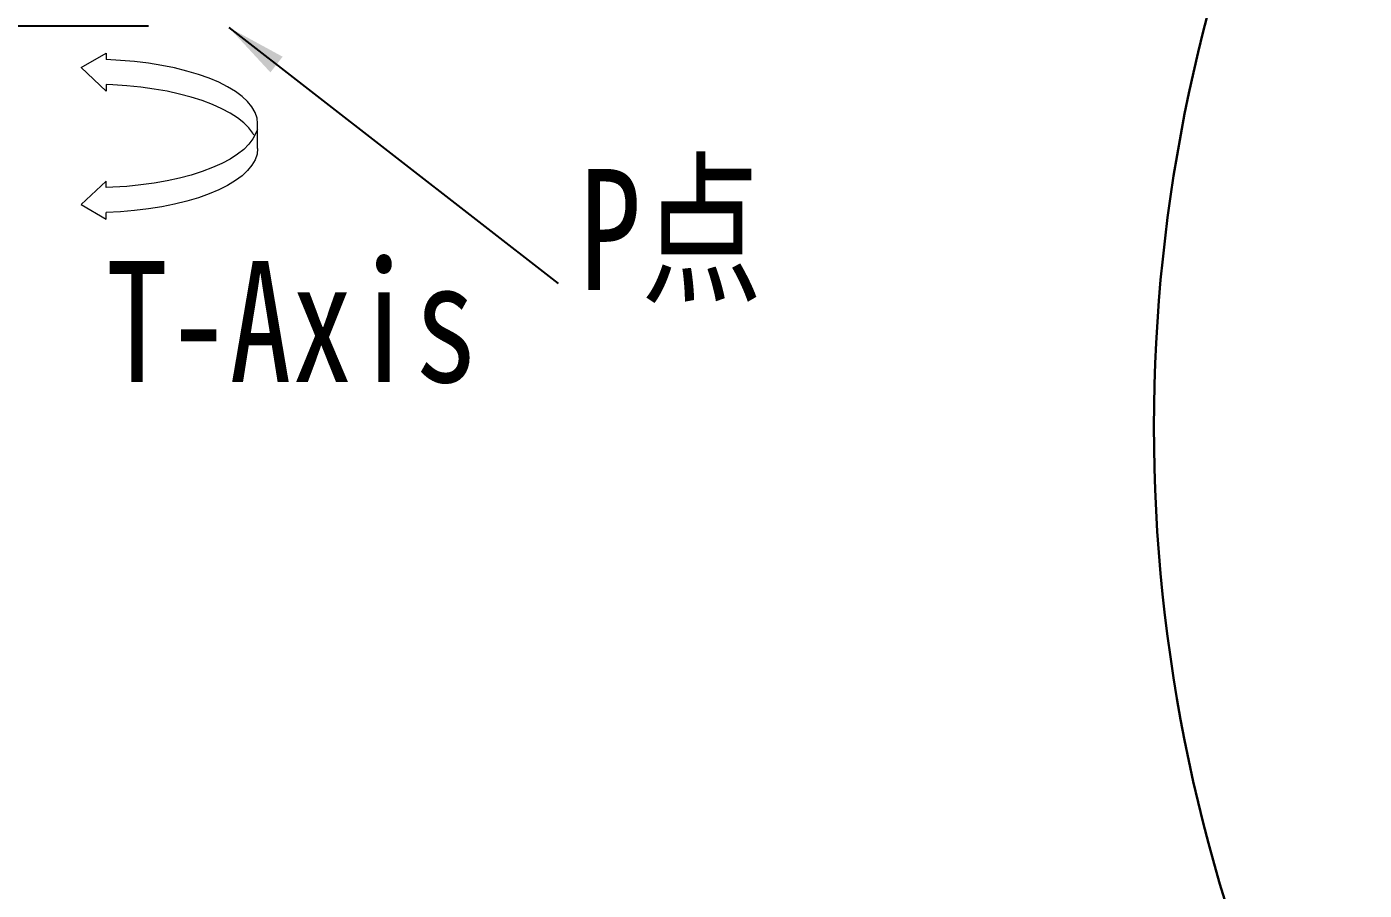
# Model space of a CAD drawing. Header units: millimetres. Extents: x 8 to 22425, y -1213 to 4973.
# Drawn here: x 1373 to 2036, y 3666 to 4094 of the extents above; entities that cross this region are included whole.
import ezdxf

# ---------------------------------------------------------------- set-up
doc = ezdxf.new("R2010")
doc.units = ezdxf.units.MM
doc.header["$PDSIZE"] = -1
doc.linetypes.add('CENTERX2', pattern=[20.32, 12.7, -2.54, 2.54, -2.54])
doc.layers.add('中心线层', color=1, linetype='CENTERX2')
doc.layers.add('文字层', color=7, linetype='Continuous', lineweight=25)
doc.layers.add('标注层', color=161, linetype='Continuous', lineweight=25)
doc.styles.get("Standard").update_dxf_attribs({"font": 'hyswlongfangsong.ttf'})
doc.dimstyles.new('ISO-25', dxfattribs={"dimscale": 25, "dimtxt": 3.5, "dimasz": 1.6, "dimexe": 1.25, "dimexo": 0.625, "dimtad": 1, "dimdec": 0, "dimzin": 9, "dimdsep": 46, "dimtxsty": 'Standard', "dimcen": 2.5, "dimadec": 0, "dimazin": 2, "dimtfac": 1, "dimtdec": 0, "dimtofl": 0, "dimtmove": 0, "dimatfit": 3, "dimfxl": 1, "dimarcsym": 0})
doc.dimstyles.new('SLDDIMSTYLE7', dxfattribs={"dimtxt": 0.18, "dimasz": 3, "dimexe": 0, "dimexo": 0.0625, "dimgap": 0, "dimtad": 0, "dimtih": 1, "dimtoh": 1, "dimdec": 0, "dimrnd": 1e-09, "dimzin": 0, "dimdsep": 46, "dimtxsty": 'Standard', "dimsah": 1, "dimcen": 0.09, "dimadec": 0, "dimazin": 0, "dimtfac": 3, "dimtdec": 0, "dimtofl": 0, "dimtmove": 0, "dimatfit": 3, "dimfxl": 1, "dimfrac": 2, "dimtolj": 1, "dimtzin": 0, "dimarcsym": 0})

# ---------------------------------------------------------------- blocks, each defined once
blk = doc.blocks.new('*D108')
at = {"color": 0, "lineweight": -2, "transparency": 16777216}
for p, q in [((1254.02, 4244.78), (1254.02, 4284.78)), ((1516.62, 4204.78), (1222.77, 4204.78)), ((1433.32, 4094.78), (1222.77, 4094.78)), ((1254.02, 4054.78), (1254.02, 3870.94))]:
    blk.add_line(p, q, dxfattribs=at)
at = {"color": 0, "transparency": 16777216}
for points in [[(1247.35, 4244.78), (1260.69, 4244.78), (1254.02, 4204.78)], [(1247.35, 4054.78), (1260.69, 4054.78), (1254.02, 4094.78)]]:
    blk.add_solid(points, dxfattribs=at)
at = {"layer": 'Defpoints', "color": 0, "transparency": 16777216}
for p in [(1532.24, 4204.78), (1254.02, 4094.78), (1448.95, 4094.78)]:
    blk.add_point(p, dxfattribs=at)
at = {"color": 0, "transparency": 16777216, "insert": (1194.65, 3942.86), "char_height": 87.5, "attachment_point": 5, "rotation": 90}
blk.add_mtext('110', dxfattribs=at)
blk = doc.blocks.new('*D160')
at = {"color": 0, "lineweight": -2, "transparency": 16777216}
for p, q in [((1471.3, 4440.64), (467.05, 4440.64)), ((498.3, 2852.78), (498.3, 4400.64)), ((2323.12, 2812.78), (467.05, 2812.78))]:
    blk.add_line(p, q, dxfattribs=at)
at = {"color": 0, "transparency": 16777216}
for points in [[(491.64, 4400.64), (504.97, 4400.64), (498.3, 4440.64)], [(491.64, 2852.78), (504.97, 2852.78), (498.3, 2812.78)]]:
    blk.add_solid(points, dxfattribs=at)
at = {"layer": 'Defpoints', "color": 0, "transparency": 16777216}
for p in [(498.3, 4440.64), (1486.92, 4440.64), (2338.74, 2812.78)]:
    blk.add_point(p, dxfattribs=at)
at = {"color": 0, "transparency": 16777216, "insert": (438.93, 3626.71), "char_height": 87.5, "attachment_point": 5, "rotation": 90}
blk.add_mtext('1628', dxfattribs=at)

msp = doc.modelspace()

# ---------------------------------------------------------------- linework, layer by layer
at = {"lineweight": 30}
msp.add_arc((2731.92, 3895.98), 800, 153, 201, dxfattribs=at)
at = {"layer": '中心线层', "color": 0, "linetype": 'Continuous', "lineweight": 0}
for p, q in [((1399.99, 4074.25), (1412.34, 4081.41)), ((1412.34, 4081.41), (1412.34, 4078.17)), ((1412.34, 4062.58), (1399.99, 4074.25)), ((1419.46, 4077.81), (1412.34, 4078.17)), ((1426.47, 4077.21), (1419.46, 4077.81)), ((1433.32, 4076.37), (1426.47, 4077.21)), ((1439.95, 4075.31), (1433.32, 4076.37)), ((1446.32, 4074.03), (1439.95, 4075.31)), ((1452.38, 4072.53), (1446.32, 4074.03)), ((1458.08, 4070.84), (1452.38, 4072.53)), ((1412.34, 4065.82), (1412.34, 4062.58)), ((1415.73, 4065.68), (1412.34, 4065.79)), ((1422.69, 4065.21), (1415.73, 4065.68)), ((1463.37, 4068.96), (1458.08, 4070.84)), ((1468.22, 4066.92), (1463.37, 4068.96)), ((1472.6, 4064.71), (1468.22, 4066.92)), ((1429.52, 4064.52), (1422.69, 4065.21)), ((1436.18, 4063.6), (1429.52, 4064.52)), ((1442.6, 4062.46), (1436.18, 4063.6)), ((1448.75, 4061.11), (1442.6, 4062.46)), ((1454.57, 4059.57), (1448.75, 4061.11)), ((1460.04, 4057.84), (1454.57, 4059.57)), ((1476.45, 4062.37), (1472.6, 4064.71)), ((1479.77, 4059.91), (1476.45, 4062.37)), ((1482.52, 4057.34), (1479.77, 4059.91)), ((1465.09, 4055.93), (1460.04, 4057.84)), ((1469.71, 4053.86), (1465.09, 4055.93)), ((1473.85, 4051.65), (1469.71, 4053.86)), ((1484.68, 4054.69), (1482.52, 4057.34)), ((1486.23, 4051.98), (1484.68, 4054.69)), ((1477.49, 4049.31), (1473.85, 4051.65)), ((1480.59, 4046.85), (1477.49, 4049.31)), ((1483.14, 4044.3), (1480.59, 4046.85)), ((1487.17, 4049.22), (1486.23, 4051.98)), ((1487.48, 4046.45), (1487.17, 4049.22)), ((1487.48, 4034.1), (1487.48, 4046.45)), ((1487.48, 4034.1), (1487.48, 4046.45)), ((1485.12, 4041.68), (1483.14, 4044.3)), ((1487.48, 4043.44), (1485.12, 4038.87)), ((1485.64, 4040.66), (1485.12, 4041.68)), ((1480.59, 4033.7), (1477.49, 4031.24)), ((1483.14, 4036.24), (1480.59, 4033.7)), ((1485.12, 4038.87), (1483.14, 4036.24)), ((1487.48, 4034.1), (1487.17, 4031.32)), ((1469.71, 4026.69), (1465.09, 4024.62)), ((1473.85, 4028.9), (1469.71, 4026.69)), ((1477.49, 4031.24), (1473.85, 4028.9)), ((1484.68, 4025.86), (1482.52, 4023.21)), ((1486.23, 4028.57), (1484.68, 4025.86)), ((1487.17, 4031.32), (1486.23, 4028.57)), ((1448.75, 4019.43), (1442.6, 4018.09)), ((1454.57, 4020.98), (1448.75, 4019.43)), ((1460.04, 4022.71), (1454.57, 4020.98)), ((1465.09, 4024.62), (1460.04, 4022.71)), ((1479.77, 4020.64), (1476.45, 4018.18)), ((1482.52, 4023.21), (1479.77, 4020.64)), ((1412.34, 4018), (1399.99, 4006.33)), ((1412.34, 4014.76), (1412.34, 4018)), ((1415.73, 4014.87), (1412.34, 4014.76)), ((1422.69, 4015.33), (1415.73, 4014.87)), ((1429.52, 4016.03), (1422.69, 4015.33)), ((1436.18, 4016.95), (1429.52, 4016.03)), ((1442.6, 4018.09), (1436.18, 4016.95)), ((1468.22, 4013.63), (1463.37, 4011.58)), ((1472.6, 4015.84), (1468.22, 4013.63)), ((1476.45, 4018.18), (1472.6, 4015.84)), ((1399.99, 4006.33), (1412.34, 3999.16)), ((1446.32, 4006.52), (1439.95, 4005.24)), ((1452.38, 4008.02), (1446.32, 4006.52)), ((1458.08, 4009.71), (1452.38, 4008.02)), ((1463.37, 4011.58), (1458.08, 4009.71)), ((1419.46, 4002.74), (1412.34, 4002.38)), ((1412.34, 3999.16), (1412.34, 4002.41)), ((1426.47, 4003.34), (1419.46, 4002.74)), ((1433.32, 4004.18), (1426.47, 4003.34)), ((1439.95, 4005.24), (1433.32, 4004.18))]:
    msp.add_line(p, q, dxfattribs=at)

# ---------------------------------------------------------------- texts
at = {"insert": (1647.09, 4024), "char_height": 60, "attachment_point": 1}
msp.add_mtext_dynamic_manual_height_columns('P点', width=392.1315, gutter_width=17.5, heights=[0], dxfattribs=at)
at = {"layer": '文字层', "linetype": 'Continuous', "lineweight": 15, "insert": (1412.34, 3978.37), "char_height": 60, "attachment_point": 1}
msp.add_mtext('T-Axis', dxfattribs=at)

# ---------------------------------------------------------------- dimensions: what is measured, and where the dimension line sits
for base, p1, p2, picture, middle in [((498.3, 4440.64), (2338.74, 2812.78), (1486.92, 4440.64), '*D160', (438.93, 3626.71)), ((1254.02, 4094.78), (1532.24, 4204.78), (1448.95, 4094.78), '*D108', (1194.65, 3942.86))]:
    dim = msp.add_linear_dim(base=base, p1=p1, p2=p2, angle=90, dimstyle='ISO-25')
    dim.commit()
    dim.dimension.update_dxf_attribs({"geometry": picture, "text_midpoint": middle})

# ---------------------------------------------------------------- leaders
at = {"layer": '标注层', "color": 0}
msp.add_leader([(1473.17, 4094.15), (1636.43, 3967.15)], dimstyle='SLDDIMSTYLE7', override={"dimasz": 30}, dxfattribs=at)

doc.saveas('drawing.dxf')
